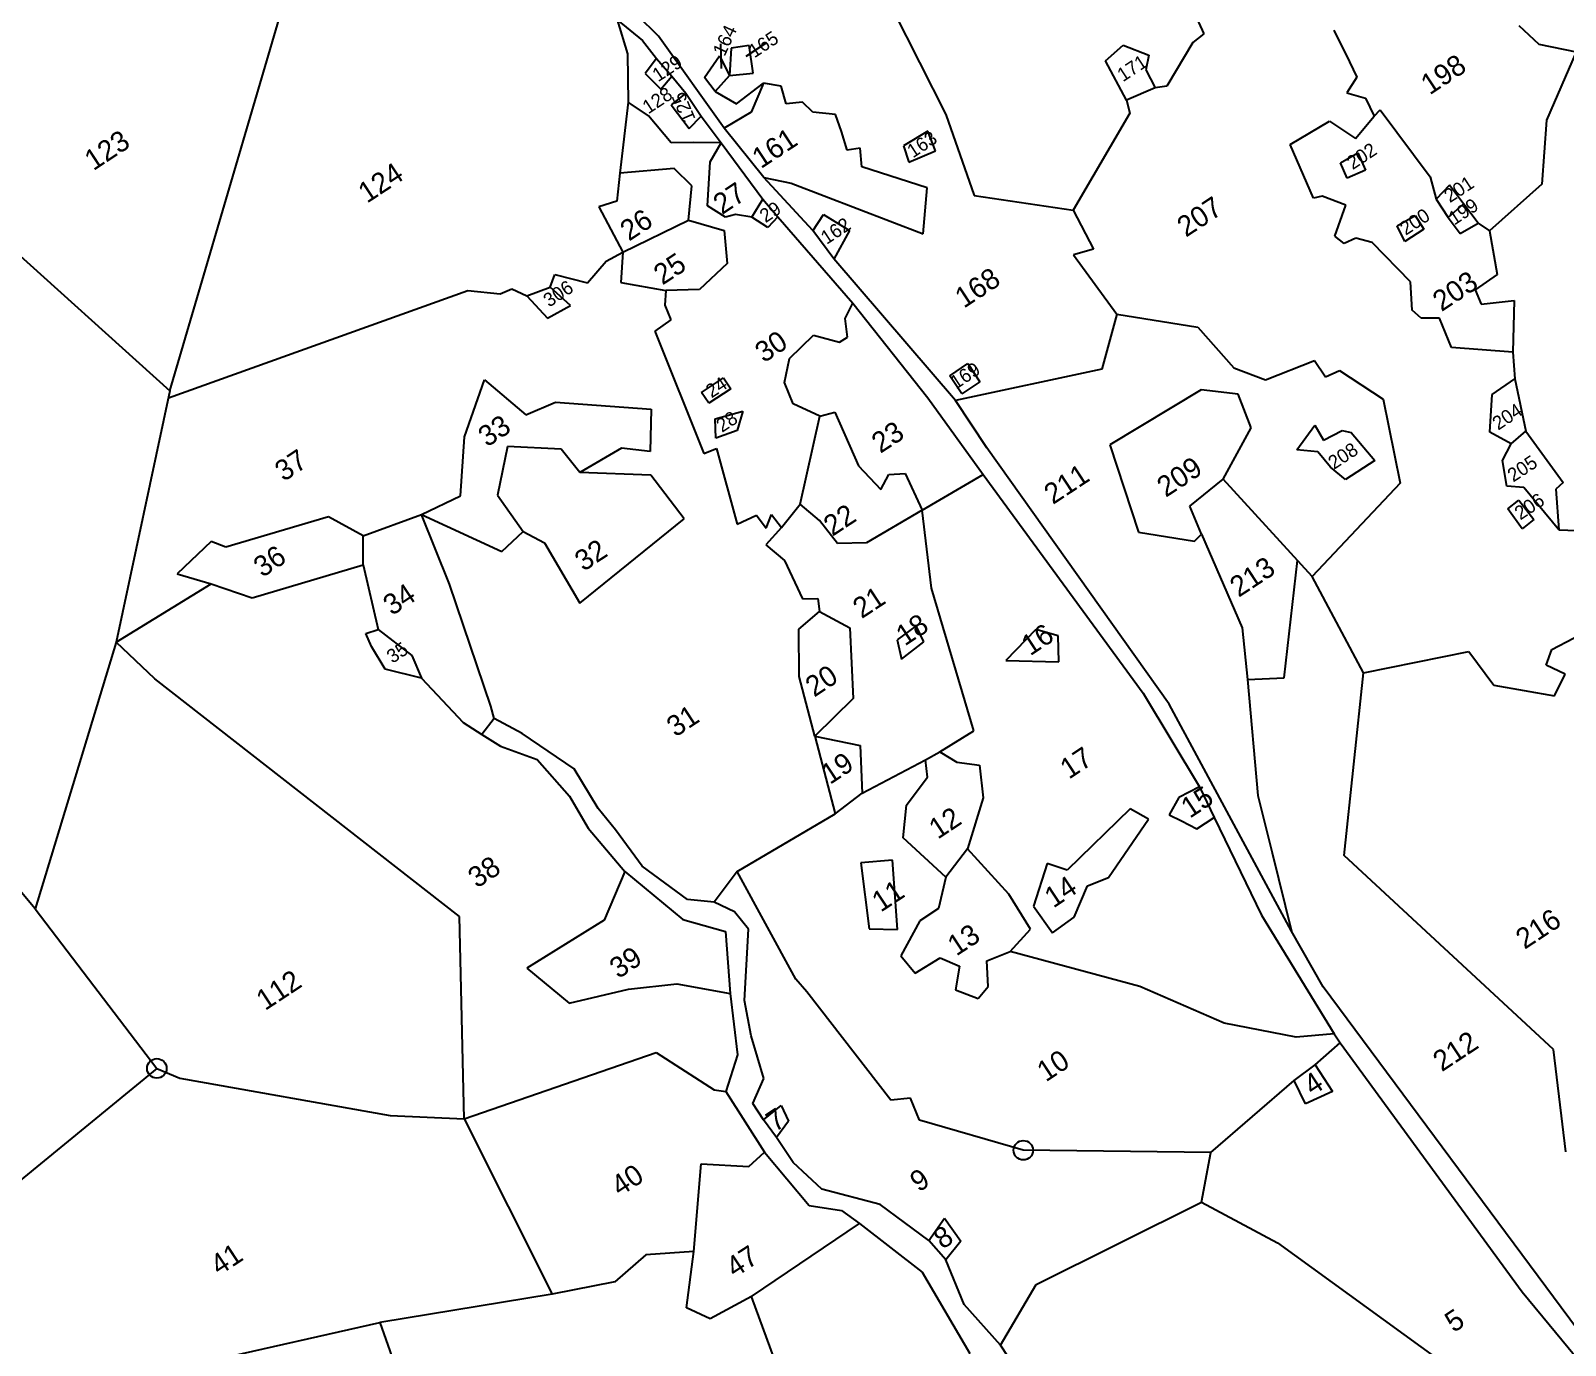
# Model space of a CAD drawing. Header units: metres. Extents: x 321058 to 325379, y 1822357 to 1826807.
# Drawn here: x 322385 to 323801, y 1824513 to 1825726 of the extents above; entities that cross this region are included whole.
import ezdxf

# ---------------------------------------------------------------- set-up
doc = ezdxf.new("R2010")
doc.units = ezdxf.units.M
for name, color, linetype in [('OFF', 1, 'Continuous'), ('POLY_PARCEL', 6, 'Continuous'), ('POLY_WATER', 4, 'Continuous'), ('TEXT_PARCEL', 7, 'Continuous')]:
    doc.layers.add(name, color=color, linetype=linetype)
doc.styles.get("Standard").update_dxf_attribs({"font": 'simplex.shx'})
doc.styles.add('TEXT _PARCEL', font='', dxfattribs={"height": 0.25})
doc.styles.get('TEXT _PARCEL').set_extended_font_data('Kruti Dev 050')
doc.dimstyles.get("Standard").update_dxf_attribs({"dimtxt": 0.18, "dimasz": 0.18, "dimexe": 0.18, "dimexo": 0.0625, "dimgap": 0.09, "dimtad": 0, "dimtih": 1, "dimtoh": 1, "dimdec": 4, "dimzin": 0, "dimdsep": 46, "dimtxsty": 'Standard', "dimcen": 0.09, "dimadec": 0, "dimazin": 0, "dimtfac": 1, "dimtdec": 4, "dimtofl": 0, "dimtmove": 0, "dimatfit": 3, "dimfxl": 1, "dimtolj": 1, "dimtzin": 0, "dimarcsym": 0})

msp = doc.modelspace()

# ---------------------------------------------------------------- linework, layer by layer
for centre in [(322501, 1824768.4), (323300.8, 1824692.9)]:
    msp.add_circle(centre, 8.99)
at = {"layer": 'OFF'}
msp.add_line((322812.5, 1825091.2), (322801, 1825076.6), dxfattribs=at)
at = {"layer": 'POLY_PARCEL'}
for p, q in [((322512.9, 1825393.5), (322625.8, 1825777.8)), ((323454.1, 1825751.7), (323467.3, 1825722.8)), ((322925.8, 1825735.7), (322935.3, 1825704.3)), ((323180.6, 1825744.3), (323229.2, 1825648.5)), ((323467.3, 1825722.8), (323457.2, 1825714.9)), ((323587.3, 1825726.3), (323601.8, 1825697.1)), ((323758.3, 1825730.7), (323776.7, 1825713.5)), ((323031.2, 1825709.7), (323029.7, 1825684.5)), ((323047.8, 1825712.2), (323031.2, 1825709.7)), ((323051.3, 1825686.6), (323047.8, 1825712.2)), ((323376.6, 1825698), (323393, 1825712.4)), ((323393, 1825712.4), (323416.6, 1825703.3)), ((323457.2, 1825714.9), (323433.3, 1825674.6)), ((323776.7, 1825713.5), (323811, 1825706.4)), ((322935.3, 1825704.3), (322936.2, 1825659.8)), ((322962.3, 1825700.2), (322951.8, 1825686.4)), ((323006.6, 1825682.6), (323020.2, 1825702.5)), ((323020.2, 1825702.5), (323029.7, 1825684.5)), ((323396, 1825661.7), (323376.6, 1825698)), ((323416.6, 1825703.3), (323413.8, 1825689.7)), ((323601.8, 1825697.1), (323608.8, 1825683)), ((322951.8, 1825686.4), (322966.3, 1825671.7)), ((322966.3, 1825671.7), (322976.5, 1825683.8)), ((323016.4, 1825669.7), (323006.6, 1825682.6)), ((323029.7, 1825684.5), (323016.4, 1825669.7)), ((323016.4, 1825669.7), (323029.7, 1825684.5)), ((323029.7, 1825684.5), (323051.3, 1825686.6)), ((323413.8, 1825689.7), (323422.4, 1825673.2)), ((323608.8, 1825683), (323599.5, 1825668.6)), ((322989.2, 1825668.2), (322975.8, 1825657.4)), ((323016.4, 1825669.7), (323036, 1825658.4)), ((323036, 1825658.4), (323061, 1825677.3)), ((323061, 1825677.3), (323049.7, 1825650.5)), ((323077.3, 1825674.7), (323061, 1825677.3)), ((323082, 1825658.4), (323077.3, 1825674.7)), ((323422.4, 1825673.2), (323396, 1825661.7)), ((323433.3, 1825674.6), (323422.4, 1825673.2)), ((323599.5, 1825668.6), (323616.8, 1825663.6)), ((322936.2, 1825659.8), (322928.5, 1825594.3)), ((322954.7, 1825647.1), (322936.2, 1825659.8)), ((322975.8, 1825657.4), (322992.5, 1825635.7)), ((323096.9, 1825659.8), (323082, 1825658.4)), ((323106.6, 1825650.5), (323096.9, 1825659.8)), ((323396, 1825661.7), (323399.2, 1825649.7)), ((323616.8, 1825663.6), (323624.8, 1825646.9)), ((323624.8, 1825646.9), (323630.3, 1825652.8)), ((323630.3, 1825652.8), (323676.4, 1825591)), ((322975.8, 1825622.3), (322954.7, 1825647.1)), ((322992.5, 1825635.7), (323003.3, 1825646.8)), ((323049.7, 1825650.5), (323024.6, 1825635.8)), ((323127.4, 1825648.4), (323106.6, 1825650.5)), ((323132.9, 1825632.7), (323127.4, 1825648.4)), ((323229.2, 1825648.5), (323255.4, 1825573.7)), ((323399.2, 1825649.7), (323346.8, 1825560.1)), ((323547.2, 1825620.9), (323583.3, 1825642.4)), ((323583.3, 1825642.4), (323607.5, 1825626.4)), ((323607.5, 1825626.4), (323624.8, 1825646.9)), ((322254.8, 1825626), (322512.9, 1825393.5)), ((322996.3, 1825622.5), (322975.8, 1825622.3)), ((323021.9, 1825622.3), (322996.3, 1825622.5)), ((323011.7, 1825604.7), (323021.9, 1825622.3)), ((323138.2, 1825615.5), (323132.9, 1825632.7)), ((323212.6, 1825633.1), (323190.1, 1825619.5)), ((323219.8, 1825614.8), (323212.6, 1825633.1)), ((323150.2, 1825617.4), (323138.2, 1825615.5)), ((323151.8, 1825600.3), (323150.2, 1825617.4)), ((323190.1, 1825619.5), (323195.1, 1825604.6)), ((323195.1, 1825604.6), (323219.8, 1825614.8)), ((323568.6, 1825571.2), (323547.2, 1825620.9)), ((323593.7, 1825603.8), (323609.5, 1825613)), ((323609.5, 1825613), (323616.7, 1825597.2)), ((322928.5, 1825594.3), (322925.6, 1825568.5)), ((322978.4, 1825598.8), (322928.5, 1825594.3)), ((322994.8, 1825582.6), (322978.4, 1825598.8)), ((323009.2, 1825564.3), (323011.7, 1825604.7)), ((323212, 1825580.7), (323151.8, 1825600.3)), ((323599.8, 1825589.8), (323593.7, 1825603.8)), ((323616.7, 1825597.2), (323599.8, 1825589.8)), ((322991.8, 1825551), (322994.8, 1825582.6)), ((323061.4, 1825590.3), (323086.6, 1825585.2)), ((323086.6, 1825585.2), (323208.4, 1825538.3)), ((323208.4, 1825538.3), (323212, 1825580.7)), ((323676.4, 1825591), (323682, 1825570.5)), ((323694.1, 1825583.3), (323682, 1825570.5)), ((323707, 1825566.2), (323694.1, 1825583.3)), ((322925.6, 1825568.5), (322909, 1825563.4)), ((323050.1, 1825553.8), (323060.2, 1825570.5)), ((323255.4, 1825573.7), (323346.8, 1825560.1)), ((323576.5, 1825573), (323568.6, 1825571.2)), ((323598.5, 1825564.7), (323576.5, 1825573)), ((323682, 1825570.5), (323692.9, 1825553.3)), ((323692.9, 1825553.3), (323707, 1825566.2)), ((323720.6, 1825548.3), (323707, 1825566.2)), ((322909, 1825563.4), (322931, 1825521.4)), ((323026, 1825553.6), (323009.2, 1825564.3)), ((323035.2, 1825556.1), (323026, 1825553.6)), ((323050.1, 1825553.8), (323035.2, 1825556.1)), ((323064.9, 1825544.1), (323050.1, 1825553.8)), ((323074.3, 1825554.2), (323064.9, 1825544.1)), ((323106.4, 1825541.1), (323116.3, 1825556.1)), ((323116.3, 1825556.1), (323140.4, 1825541.6)), ((323346.8, 1825560.1), (323365.7, 1825524.1)), ((323588.2, 1825536.3), (323598.5, 1825564.7)), ((323646, 1825545.8), (323662.4, 1825555.3)), ((323662.4, 1825555.3), (323670.6, 1825542.7)), ((323692.9, 1825553.3), (323703.9, 1825538.8)), ((322931, 1825521.4), (322991.8, 1825551)), ((322991.8, 1825551), (322991.8, 1825551)), ((322991.8, 1825551), (323024.6, 1825541.4)), ((323024.6, 1825541.4), (323027.3, 1825510.9)), ((323140.4, 1825541.6), (323125.8, 1825515.1)), ((323653.1, 1825531.2), (323646, 1825545.8)), ((323670.6, 1825542.7), (323653.1, 1825531.2)), ((323703.9, 1825538.8), (323720.6, 1825548.3)), ((323720.6, 1825548.3), (323731.1, 1825541.1)), ((323365.7, 1825524.1), (323347.2, 1825519.1)), ((323597.1, 1825529.6), (323588.2, 1825536.3)), ((323607.7, 1825534.3), (323597.1, 1825529.6)), ((323622.7, 1825530.3), (323607.7, 1825534.3)), ((323658.2, 1825494.2), (323622.7, 1825530.3)), ((322898.6, 1825493.1), (322915.7, 1825513)), ((322915.7, 1825513), (322931, 1825521.4)), ((322931, 1825521.4), (322929.4, 1825493.5)), ((323027.3, 1825510.9), (323001.8, 1825487.1)), ((323347.2, 1825519.1), (323387, 1825464.2)), ((322863.9, 1825489.2), (322868.4, 1825500.8)), ((322868.4, 1825500.8), (322898.6, 1825493.1)), ((322511.6, 1825387.2), (322788.1, 1825486)), ((322788.1, 1825486), (322817.8, 1825483)), ((322817.8, 1825483), (322828.6, 1825487.6)), ((322828.6, 1825487.6), (322842.4, 1825481.1)), ((322842.4, 1825481.1), (322863.9, 1825489.2)), ((322842.4, 1825481.1), (322861.5, 1825460.7)), ((322882.9, 1825472.4), (322863.9, 1825489.2)), ((322929.4, 1825493.5), (322929.4, 1825493.5)), ((322929.4, 1825493.5), (322970.7, 1825486.1)), ((322970.7, 1825486.1), (322970, 1825472.7)), ((323001.8, 1825487.1), (322970.7, 1825486.1)), ((323659.6, 1825467.8), (323658.2, 1825494.2)), ((322861.5, 1825460.7), (322882.9, 1825472.4)), ((322970, 1825472.7), (322975.5, 1825459.1)), ((323136.4, 1825460.2), (323143.5, 1825474.4)), ((323667.9, 1825460.7), (323659.6, 1825467.8)), ((322975.5, 1825459.1), (322960.8, 1825448.5)), ((323138.5, 1825443.1), (323136.4, 1825460.2)), ((323387, 1825464.2), (323373.3, 1825413.4)), ((323387, 1825464.2), (323462, 1825452.3)), ((323462, 1825452.3), (323495.1, 1825414.8)), ((323684.9, 1825460.5), (323667.9, 1825460.7)), ((323695.9, 1825433.5), (323684.9, 1825460.5)), ((322960.8, 1825448.5), (322960.8, 1825448.5)), ((322960.8, 1825448.5), (323005.8, 1825335.8)), ((323084.9, 1825423.3), (323107, 1825444.9)), ((323107, 1825444.9), (323131.2, 1825438.3)), ((323131.2, 1825438.3), (323138.5, 1825443.1)), ((323752.6, 1825429.2), (323695.9, 1825433.5)), ((323080.3, 1825401.3), (323084.9, 1825423.3)), ((323232.9, 1825407.5), (323249.7, 1825418.7)), ((323373.3, 1825413.4), (323238.3, 1825384.6)), ((323249.7, 1825418.7), (323260.8, 1825401.8)), ((323495.1, 1825414.8), (323524.3, 1825403.7)), ((323524.3, 1825403.7), (323569.5, 1825421.4)), ((323569.5, 1825421.4), (323579.6, 1825406.3)), ((323579.6, 1825406.3), (323592.5, 1825412.4)), ((323592.5, 1825412.4), (323633.1, 1825385.8)), ((322784.9, 1825351), (322803.4, 1825403.6)), ((322803.4, 1825403.6), (322841.6, 1825371.4)), ((323003.7, 1825392.1), (323024, 1825405.5)), ((323024, 1825405.5), (323030.7, 1825395.4)), ((323088.2, 1825381.5), (323080.3, 1825401.3)), ((323244, 1825390.7), (323232.9, 1825407.5)), ((323260.8, 1825401.8), (323244, 1825390.7)), ((323733.6, 1825390.1), (323754.6, 1825404.5)), ((322512.9, 1825393.5), (322463.3, 1825161.5)), ((322512.9, 1825393.5), (322512.9, 1825393.5)), ((322841.6, 1825371.4), (322869, 1825383.1)), ((322869, 1825383.1), (322957.3, 1825376.5)), ((323010.4, 1825382), (323003.7, 1825392.1)), ((323030.7, 1825395.4), (323010.4, 1825382)), ((323113, 1825370.2), (323088.2, 1825381.5)), ((323464.9, 1825394.4), (323380.7, 1825343.7)), ((323499.1, 1825390.3), (323464.9, 1825394.4)), ((323464.9, 1825394.4), (323464.9, 1825394.4)), ((323464.9, 1825394.4), (323464.9, 1825394.4)), ((323511, 1825359.4), (323499.1, 1825390.3)), ((323633.1, 1825385.8), (323648.8, 1825308.4)), ((323731.3, 1825355.5), (323733.6, 1825390.1)), ((323733.6, 1825390.1), (323733.6, 1825390.1)), ((322957.3, 1825376.5), (322956.3, 1825337.7)), ((323016.2, 1825367.7), (323041.8, 1825374.8)), ((323016.9, 1825350), (323016.2, 1825367.7)), ((323041.8, 1825374.8), (323036.6, 1825356.9)), ((323094.7, 1825288.9), (323113, 1825370.2)), ((323113, 1825370.2), (323126.8, 1825373.9)), ((323126.8, 1825373.9), (323148.6, 1825324.4)), ((323036.6, 1825356.9), (323016.9, 1825350)), ((323485.2, 1825312.1), (323511, 1825359.4)), ((323553.4, 1825339), (323569.8, 1825361.9)), ((323569.8, 1825361.9), (323577.8, 1825347.9)), ((323577.8, 1825347.9), (323595, 1825356.8)), ((323595, 1825356.8), (323603.4, 1825355)), ((323603.4, 1825355), (323625.2, 1825329.4)), ((323751.1, 1825344.6), (323731.3, 1825355.5)), ((323751.1, 1825344.6), (323764.5, 1825356.3)), ((322781.4, 1825296.7), (322784.9, 1825351)), ((322824.7, 1825342.2), (322815.4, 1825297.3)), ((322874.1, 1825339.8), (322824.7, 1825342.2)), ((322891.5, 1825318.3), (322874.1, 1825339.8)), ((322930, 1825340.5), (322891.5, 1825318.3)), ((322956.3, 1825337.7), (322930, 1825340.5)), ((323005.8, 1825335.8), (323017.7, 1825340.2)), ((323017.7, 1825340.2), (323036.7, 1825270.6)), ((323380.7, 1825343.7), (323380.7, 1825343.7)), ((323380.7, 1825343.7), (323407.1, 1825263.1)), ((323572.7, 1825337.2), (323553.4, 1825339)), ((323743, 1825329.1), (323751.1, 1825344.6)), ((323584.4, 1825323.2), (323572.7, 1825337.2)), ((323625.2, 1825329.4), (323598.1, 1825311.6)), ((323747.1, 1825305.5), (323743, 1825329.1)), ((322956.9, 1825315.8), (322891.5, 1825318.3)), ((322987.7, 1825275.5), (322956.9, 1825315.8)), ((323148.6, 1825324.4), (323169.4, 1825302.5)), ((323169.4, 1825302.5), (323176.6, 1825316.4)), ((323176.6, 1825316.4), (323191.7, 1825317.2)), ((323191.7, 1825317.2), (323207.4, 1825283.4)), ((323207.4, 1825283.4), (323263.6, 1825316.2)), ((323454.4, 1825287), (323485.2, 1825312.1)), ((323567.4, 1825222.2), (323485.2, 1825312.1)), ((323598.1, 1825311.6), (323584.4, 1825323.2)), ((322745.4, 1825279.5), (322781.4, 1825296.7)), ((322815.4, 1825297.3), (322815.4, 1825297.3)), ((322815.4, 1825297.3), (322839.2, 1825263.7)), ((323648.8, 1825308.4), (323567.4, 1825222.2)), ((323762.7, 1825304.4), (323747.1, 1825305.5)), ((323795.2, 1825265.3), (323762.7, 1825304.4)), ((323077.7, 1825267.4), (323094.7, 1825288.9)), ((323112.8, 1825274), (323094.7, 1825288.9)), ((323207.4, 1825283.4), (323156.1, 1825253.4)), ((323215.9, 1825211.6), (323207.4, 1825283.4)), ((323465.2, 1825261.4), (323454.4, 1825287)), ((323748, 1825284.5), (323758.1, 1825292.8)), ((323761.2, 1825266.1), (323748, 1825284.5)), ((323758.1, 1825292.8), (323772, 1825274.9)), ((322659.5, 1825277.4), (322564.6, 1825249.3)), ((322691.5, 1825259.7), (322659.5, 1825277.4)), ((322691.5, 1825259.7), (322745.4, 1825279.5)), ((322745.4, 1825279.5), (322819.4, 1825245.4)), ((322771.1, 1825215.2), (322745.4, 1825279.5)), ((322891.5, 1825197.7), (322987.7, 1825275.5)), ((323036.7, 1825270.6), (323054.6, 1825278.9)), ((323054.6, 1825278.9), (323063.5, 1825266.7)), ((323063.5, 1825266.7), (323068.2, 1825279.3)), ((323068.2, 1825279.3), (323077.7, 1825267.4)), ((323129.4, 1825252.7), (323112.8, 1825274)), ((323772, 1825274.9), (323761.2, 1825266.1)), ((322551, 1825254.4), (322519.6, 1825224.7)), ((322564.6, 1825249.3), (322551, 1825254.4)), ((322691.4, 1825232.9), (322691.5, 1825259.7)), ((322819.4, 1825245.4), (322839.2, 1825263.7)), ((322839.2, 1825263.7), (322858.9, 1825253.3)), ((323077.7, 1825267.4), (323063, 1825251.5)), ((323407.1, 1825263.1), (323458.7, 1825254.7)), ((323458.7, 1825254.7), (323465.2, 1825261.4)), ((323465.2, 1825261.4), (323502.9, 1825174.8)), ((322858.9, 1825253.3), (322891.5, 1825197.7)), ((323063, 1825251.5), (323080.3, 1825237)), ((323156.1, 1825253.4), (323129.4, 1825252.7)), ((322589.1, 1825202.4), (322691.4, 1825232.9)), ((322691.4, 1825232.9), (322705.3, 1825173.3)), ((323080.3, 1825237), (323097.1, 1825201.7)), ((323541.7, 1825128.6), (323553.8, 1825237)), ((322463.3, 1825161.5), (322551.1, 1825215.6)), ((322519.6, 1825224.7), (322551.1, 1825215.6)), ((322551.1, 1825215.6), (322589.1, 1825202.4)), ((322809.2, 1825102.7), (322771.1, 1825215.2)), ((323255, 1825079.8), (323215.9, 1825211.6)), ((323614.7, 1825133.4), (323567.4, 1825222.2)), ((322891.5, 1825197.7), (322891.5, 1825197.7)), ((323097.1, 1825201.7), (323111.2, 1825201.9)), ((323111.2, 1825201.9), (323112.6, 1825189.9)), ((323093.7, 1825173.6), (323112.6, 1825189.9)), ((323112.6, 1825189.9), (323140.6, 1825175)), ((322693.8, 1825169.5), (322705.3, 1825173.3)), ((322699.1, 1825157.7), (322693.8, 1825169.5)), ((322705.3, 1825173.3), (322736.5, 1825149.3)), ((323094, 1825129.9), (323093.7, 1825173.6)), ((323140.6, 1825175), (323143.6, 1825109.7)), ((323201.8, 1825176.6), (323184.4, 1825163.8)), ((323208.9, 1825161.9), (323201.8, 1825176.6)), ((323312.5, 1825173.4), (323284.8, 1825144.8)), ((323333.1, 1825167.6), (323312.5, 1825173.4)), ((323502.9, 1825174.8), (323507.7, 1825127.1)), ((323788.7, 1825154.8), (323828.6, 1825175.7)), ((322463.3, 1825161.5), (322388.7, 1824915.5)), ((322499.2, 1825127.9), (322463.3, 1825161.5)), ((322711.6, 1825136.7), (322699.1, 1825157.7)), ((323184.4, 1825163.8), (323188.5, 1825145.9)), ((323188.5, 1825145.9), (323208.9, 1825161.9)), ((323333.6, 1825143.4), (323333.1, 1825167.6)), ((323783.3, 1825140.5), (323788.7, 1825154.8)), ((322736.5, 1825149.3), (322745.2, 1825128.3)), ((323284.8, 1825144.8), (323333.6, 1825143.4)), ((323614.7, 1825133.4), (323712, 1825152.9)), ((323712, 1825152.9), (323735, 1825122.1)), ((322780.3, 1824908.5), (322499.2, 1825127.9)), ((322745.2, 1825128.3), (322711.6, 1825136.7)), ((322745.2, 1825128.3), (322783.6, 1825087.4)), ((323108.3, 1825074.8), (323094, 1825129.9)), ((323507.7, 1825127.1), (323541.7, 1825128.6)), ((323507.7, 1825127.1), (323517.2, 1825020.3)), ((323597, 1824964.8), (323614.7, 1825133.4)), ((323801, 1825132.1), (323783.3, 1825140.5)), ((323791.2, 1825112.2), (323801, 1825132.1)), ((323735, 1825122.1), (323791.2, 1825112.2)), ((322812.5, 1825091.2), (322809.2, 1825102.7)), ((323143.6, 1825109.7), (323108.3, 1825074.8)), ((322783.6, 1825087.4), (322801, 1825076.6)), ((323108.3, 1825074.8), (323127.1, 1825003.3)), ((323108.3, 1825074.8), (323150.2, 1825066.3)), ((323223.7, 1825060.5), (323255, 1825079.8)), ((323150.2, 1825066.3), (323152, 1825022.3)), ((323210.5, 1825053.1), (323223.7, 1825060.5)), ((323223.7, 1825060.5), (323239.3, 1825051)), ((322388.7, 1824915.5), (322275.9, 1825049.9)), ((323152, 1825022.3), (323210.5, 1825053.1)), ((323212.3, 1825037.1), (323210.5, 1825053.1)), ((323239.3, 1825051), (323260.5, 1825048.3)), ((323260.5, 1825048.3), (323263.6, 1825018)), ((323204.7, 1825027), (323212.3, 1825037.1)), ((323463.3, 1825028.3), (323444.3, 1825018.4)), ((323127.1, 1825003.3), (323152, 1825022.3)), ((323192.9, 1825011.4), (323204.7, 1825027)), ((323263.6, 1825018), (323249.4, 1824971)), ((323444.3, 1825018.4), (323435.5, 1825002.3)), ((323517.2, 1825020.3), (323530.4, 1824967.2)), ((323036.8, 1824950.1), (323127.1, 1825003.3)), ((323189.8, 1824981), (323192.9, 1825011.4)), ((323399.5, 1825008), (323341.2, 1824951.4)), ((323416.2, 1824998.3), (323399.5, 1825008)), ((323435.5, 1825002.3), (323446.9, 1824996.8)), ((323460.9, 1824989.3), (323476.9, 1825000)), ((323379.4, 1824944.4), (323416.2, 1824998.3)), ((323446.9, 1824996.8), (323460.9, 1824989.3)), ((323229.2, 1824944.8), (323189.8, 1824981)), ((323249.4, 1824971), (323229.2, 1824944.8)), ((323287.5, 1824929), (323249.4, 1824971)), ((323180.1, 1824960.4), (323150.8, 1824957.9)), ((323150.8, 1824957.9), (323158.5, 1824897.1)), ((323184.8, 1824896.4), (323180.1, 1824960.4)), ((323322.9, 1824957.5), (323310.2, 1824918.1)), ((323341.2, 1824951.4), (323322.9, 1824957.5)), ((323322.9, 1824957.5), (323322.9, 1824957.5)), ((323530.4, 1824967.2), (323548.3, 1824895.1)), ((323790.2, 1824785.7), (323597, 1824964.8)), ((322933, 1824950), (322913.8, 1824905.3)), ((323036.8, 1824950.1), (323015.4, 1824921.9)), ((323090.8, 1824850.6), (323036.8, 1824950.1)), ((323229.2, 1824944.8), (323222.5, 1824915.8)), ((323359.9, 1824936.7), (323379.4, 1824944.4)), ((323307.3, 1824896.9), (323287.5, 1824929)), ((323347.8, 1824908), (323359.9, 1824936.7)), ((322388.7, 1824915.5), (322501, 1824768.4)), ((323222.5, 1824915.8), (323205.4, 1824904.5)), ((323310.2, 1824918.1), (323327.7, 1824893.5)), ((322784.8, 1824721.8), (322780.3, 1824908.5)), ((322913.8, 1824905.3), (322842.4, 1824860.8)), ((323205.4, 1824904.5), (323187.8, 1824872.3)), ((323327.7, 1824893.5), (323347.8, 1824908)), ((323158.5, 1824897.1), (323184.8, 1824896.4)), ((323288.7, 1824876.3), (323307.3, 1824896.9)), ((323187.8, 1824872.3), (323200.9, 1824856.4)), ((323267.1, 1824867.7), (323288.7, 1824876.3)), ((323408.2, 1824844), (323288.7, 1824876.3)), ((322842.4, 1824860.8), (322881.7, 1824828.6)), ((323200.9, 1824856.4), (323224, 1824870.3)), ((323224, 1824870.3), (323241.9, 1824862.8)), ((323241.9, 1824862.8), (323238.2, 1824841)), ((323268.4, 1824844.1), (323267.1, 1824867.7)), ((323267.1, 1824867.7), (323267.1, 1824867.7)), ((322936.5, 1824841.5), (322981.1, 1824846.3)), ((322981.1, 1824846.3), (323030.2, 1824837.6)), ((323100.9, 1824839.1), (323090.8, 1824850.6)), ((323259.1, 1824832.8), (323268.4, 1824844.1)), ((323486.1, 1824810.1), (323408.2, 1824844)), ((322881.7, 1824828.6), (322936.5, 1824841.5)), ((323178.4, 1824739.2), (323100.9, 1824839.1)), ((323238.2, 1824841), (323259.1, 1824832.8)), ((323552.7, 1824797.2), (323486.1, 1824810.1)), ((323587.8, 1824800.2), (323552.7, 1824797.2)), ((323570.1, 1824771.6), (323593.2, 1824792.1)), ((322784.8, 1824721.8), (322961.8, 1824783)), ((322961.8, 1824783), (323015.4, 1824748.5)), ((323801.5, 1824691.3), (323790.2, 1824785.7)), ((322501, 1824768.4), (322277.9, 1824585.5)), ((322501, 1824768.4), (322522.2, 1824759.5)), ((322522.2, 1824759.5), (322716.4, 1824725)), ((323550.9, 1824757.3), (323570.1, 1824771.6)), ((323570.1, 1824771.6), (323586.3, 1824747)), ((323015.4, 1824748.5), (323026.1, 1824747.1)), ((323474, 1824690.8), (323550.9, 1824757.3)), ((323561.4, 1824735.7), (323550.9, 1824757.3)), ((323586.3, 1824747), (323561.4, 1824735.7)), ((323061.1, 1824720.9), (323077.2, 1824734.2)), ((323077.2, 1824734.2), (323083.9, 1824719.7)), ((323196.7, 1824740.9), (323178.4, 1824739.2)), ((323204.9, 1824720.5), (323196.7, 1824740.9)), ((322716.4, 1824725), (322784.8, 1824721.8)), ((322784.8, 1824721.8), (322784.8, 1824721.8)), ((322784.8, 1824721.8), (322865.9, 1824560)), ((323083.9, 1824719.7), (323073.1, 1824704.6)), ((323300.8, 1824692.9), (323204.9, 1824720.5)), ((323047.3, 1824677.9), (323061.9, 1824691)), ((323474, 1824690.8), (323300.8, 1824692.9)), ((323465.3, 1824645.1), (323474, 1824690.8)), ((322996.7, 1824599.6), (323003.5, 1824680.3)), ((323003.5, 1824680.3), (323047.3, 1824677.9)), ((323312.6, 1824569), (323465.3, 1824645.1)), ((323465.3, 1824645.1), (323535.4, 1824607.4)), ((323050, 1824558), (323149.7, 1824625.4)), ((323213.7, 1824609.6), (323228.1, 1824630.3)), ((323228.1, 1824630.3), (323243.1, 1824609.1)), ((323243.1, 1824609.1), (323229.2, 1824591.8)), ((323535.4, 1824607.4), (323683.4, 1824500.1)), ((322952.4, 1824596.3), (322923.6, 1824571.6)), ((322996.7, 1824599.6), (322952.4, 1824596.3)), ((322990, 1824547.5), (322996.7, 1824599.6)), ((322865.9, 1824560), (322706.9, 1824534.1)), ((322923.6, 1824571.6), (322865.9, 1824560)), ((323279.8, 1824513.1), (323312.6, 1824569)), ((323011.8, 1824537.3), (322990, 1824547.5)), ((323050, 1824558), (323011.8, 1824537.3)), ((323101.6, 1824417.6), (323050, 1824558)), ((322551.4, 1824498.8), (322706.9, 1824534.1)), ((322706.9, 1824534.1), (322755.2, 1824396.8))]:
    msp.add_line(p, q, dxfattribs=at)
at = {"layer": 'POLY_WATER'}
for p, q in [((322925.8, 1825735.7), (322949.3, 1825716.7)), ((322964.1, 1825720.6), (322944.6, 1825739.8)), ((322949.3, 1825716.7), (322962.3, 1825700.2)), ((323024.6, 1825635.8), (322964.1, 1825720.6)), ((322962.3, 1825700.2), (322976.5, 1825683.8)), ((323811, 1825706.4), (323783.8, 1825643.2)), ((322976.5, 1825683.8), (322989.2, 1825668.2)), ((322989.2, 1825668.2), (323003.3, 1825646.8)), ((323003.3, 1825646.8), (323021.9, 1825622.3)), ((323783.8, 1825643.2), (323779.3, 1825584.2)), ((323021.9, 1825622.3), (323060.2, 1825570.5)), ((323061.4, 1825590.3), (323024.6, 1825635.8)), ((323106.4, 1825541.3), (323061.4, 1825590.3)), ((323779.3, 1825584.2), (323731.1, 1825541.1)), ((323060.2, 1825570.5), (323074.3, 1825554.2)), ((323074.3, 1825554.2), (323143.5, 1825474.4)), ((323125.9, 1825515.3), (323106.4, 1825541.3)), ((323731.1, 1825541.1), (323738.1, 1825500.8)), ((323238.3, 1825384.6), (323125.9, 1825515.3)), ((323738.1, 1825500.8), (323718, 1825486.7)), ((323718, 1825486.7), (323723.4, 1825473.5)), ((323143.5, 1825474.4), (323212.7, 1825387.1)), ((323723.4, 1825473.5), (323753.8, 1825476.8)), ((323753.8, 1825476.8), (323752.6, 1825429.2)), ((323752.6, 1825429.2), (323754.6, 1825404.5)), ((323754.6, 1825404.5), (323764.5, 1825356.3)), ((323212.7, 1825387.1), (323263.6, 1825316.2)), ((323267, 1825340.9), (323238.3, 1825384.6)), ((323764.5, 1825356.3), (323799.1, 1825308.9)), ((323435.5, 1825104.5), (323267, 1825340.9)), ((323263.6, 1825316.2), (323411.4, 1825114.7)), ((323799.1, 1825308.9), (323792.3, 1825302.7)), ((323792.3, 1825302.7), (323795.2, 1825265.3)), ((323795.2, 1825265.3), (323820.1, 1825264.4)), ((323411.4, 1825114.7), (323463.3, 1825028.3)), ((323548.3, 1824895.1), (323435.5, 1825104.5)), ((322838.2, 1825077.4), (322812.5, 1825091.2)), ((322801, 1825076.6), (322818.3, 1825065.7)), ((322886.3, 1825044.9), (322838.2, 1825077.4)), ((322818.3, 1825065.7), (322852.1, 1825053.4)), ((322852.1, 1825053.4), (322882, 1825019.6)), ((322908.3, 1825008.3), (322886.3, 1825044.9)), ((323463.3, 1825028.3), (323476.9, 1825000)), ((322882, 1825019.6), (322899, 1824990)), ((322924.3, 1824988.4), (322908.3, 1825008.3)), ((323476.9, 1825000), (323520.5, 1824909.8)), ((322899, 1824990), (322933, 1824950)), ((322948.9, 1824954.9), (322924.3, 1824988.4)), ((322933, 1824950), (322986.6, 1824905.7)), ((322990.9, 1824924.1), (322948.9, 1824954.9)), ((323015.4, 1824921.9), (322990.9, 1824924.1)), ((323034.2, 1824912.7), (323015.4, 1824921.9)), ((322986.6, 1824905.7), (323025.8, 1824894.6)), ((323047.1, 1824897), (323034.2, 1824912.7)), ((323520.5, 1824909.8), (323587.8, 1824800.2)), ((323025.8, 1824894.6), (323030.2, 1824837.6)), ((323043.4, 1824831), (323047.1, 1824897)), ((323577.6, 1824843.7), (323548.3, 1824895.1)), ((323812.4, 1824527.4), (323577.6, 1824843.7)), ((323030.2, 1824837.6), (323037, 1824780.9)), ((323049.5, 1824798.5), (323043.4, 1824831)), ((323061.3, 1824759.2), (323049.5, 1824798.5)), ((323587.8, 1824800.2), (323593.2, 1824792.1)), ((323593.2, 1824792.1), (323761.3, 1824562.1)), ((323037, 1824780.9), (323026.1, 1824747.1)), ((323051.2, 1824736), (323061.3, 1824759.2)), ((323026.1, 1824747.1), (323061.9, 1824691)), ((323061.1, 1824720.9), (323051.2, 1824736)), ((323073.1, 1824704.6), (323061.1, 1824720.9)), ((323088.3, 1824681.5), (323073.1, 1824704.6)), ((323061.9, 1824691), (323103.2, 1824641.8)), ((323114.7, 1824656.9), (323088.3, 1824681.5)), ((323168.6, 1824642.8), (323114.7, 1824656.9)), ((323103.2, 1824641.8), (323132.9, 1824637.2)), ((323132.9, 1824637.2), (323149.7, 1824625.4)), ((323213.7, 1824609.6), (323168.6, 1824642.8)), ((323149.7, 1824625.4), (323207.3, 1824580.5)), ((323229.2, 1824591.8), (323213.7, 1824609.6)), ((323246.1, 1824550.7), (323229.2, 1824591.8)), ((323207.3, 1824580.5), (323251.4, 1824505.5)), ((323761.3, 1824562.1), (323904.6, 1824389)), ((323279.8, 1824513.1), (323246.1, 1824550.7)), ((323303.8, 1824476.7), (323279.8, 1824513.1))]:
    msp.add_line(p, q, dxfattribs=at)

# ---------------------------------------------------------------- texts
at = {"layer": 'TEXT_PARCEL', "style": 'TEXT _PARCEL'}
for s, height, rotation, p in [('   164', 12.68, 65.1952, (323019.1, 1825688.6)), ('    165', 12.68, 33.3834, (323036.8, 1825689.8)), ('129', 12.68, 33.3834, (322963.7, 1825678.1)), ('171', 12.68, 33.3834, (323392.8, 1825678.2)), ('198', 19.01, 33.3834, (323675.9, 1825666)), ('128', 12.68, 33.3834, (322954.6, 1825648.5)), ('125', 12.68, 113.0673, (322998.5, 1825644.4)), ('123', 19.01, 33.3834, (322442.4, 1825596.1)), ('161', 19.01, 33.3834, (323058.6, 1825598)), ('163', 12.68, 33.3834, (323198.9, 1825607.9)), ('202', 12.68, 33.3834, (323604.8, 1825597.1)), ('124', 19.01, 33.3834, (322695, 1825566.1)), ('27', 19.01, 33.3834, (323022.7, 1825555.6)), ('201', 12.68, 33.3834, (323694.5, 1825566.5)), ('29', 12.68, 33.3834, (323062.8, 1825548.1)), ('207', 19.01, 33.3834, (323450.9, 1825534.7)), ('199', 12.68, 33.3834, (323698.6, 1825545.9)), ('26', 19.01, 33.3834, (322936.8, 1825531.1)), ('162', 12.68, 33.3834, (323119.2, 1825528.1)), ('200', 12.68, 33.3834, (323653.8, 1825536.5)), ('25', 19.01, 33.3834, (322967.7, 1825490.6)), ('306', 12.68, 33.3834, (322863.1, 1825470.2)), ('168', 19.01, 33.3834, (323245.9, 1825469.2)), ('203', 19.01, 33.3834, (323686.8, 1825466.1)), ('30', 19.01, 33.3834, (323061.3, 1825418.8)), ('169', 12.68, 33.3834, (323238.7, 1825394.6)), ('24', 12.68, 33.3834, (323013, 1825386.4)), ('204', 12.68, 33.3834, (323739.1, 1825356.7)), ('33', 19.01, 33.3834, (322805.8, 1825341.1)), ('28', 12.68, 33.3834, (323022.7, 1825354.7)), ('23', 19.01, 33.3834, (323168.9, 1825335.3)), ('37', 19.01, 33.3834, (322618.1, 1825309.3)), ('208', 12.68, 33.3834, (323587.5, 1825320.5)), ('209', 19.01, 33.3834, (323432.3, 1825294.7)), ('205', 12.68, 33.3834, (323753, 1825308.8)), ('211', 19.01, 33.3834, (323328.1, 1825288.1)), ('206', 12.68, 33.3834, (323759.6, 1825273.9)), ('22', 19.01, 33.3834, (323124.6, 1825258.8)), ('32', 19.01, 33.3834, (322894.9, 1825226.4)), ('36', 19.01, 33.3834, (322598.4, 1825220.8)), ('213', 19.01, 33.3834, (323499.6, 1825202.5)), ('34', 19.01, 33.3834, (322718, 1825185.6)), ('21', 19.01, 33.3834, (323151.6, 1825182.8)), ('18', 19.01, 33.3834, (323191.4, 1825157.6)), ('16', 19.01, 33.3834, (323307.1, 1825148.5)), ('35', 12.68, 33.3834, (322718.5, 1825141.6)), ('20', 19.01, 33.3834, (323107.8, 1825110.4)), ('31', 19.01, 33.3834, (322979.7, 1825073.5)), ('19', 19.01, 33.3834, (323122.3, 1825029.8)), ('17', 19.01, 33.3834, (323342.9, 1825034.7)), ('15', 19.01, 33.3834, (323454.5, 1824998.6)), ('12', 19.01, 33.3834, (323221.8, 1824979.3)), ('38', 19.01, 33.3834, (322796.4, 1824934.1)), ('14', 19.01, 33.3834, (323328.5, 1824915.8)), ('11', 19.01, 33.3834, (323169.2, 1824912)), ('216', 19.01, 33.3834, (323763.5, 1824877.7)), ('13', 19.01, 33.3834, (323239, 1824871.5)), ('39', 19.01, 33.3834, (322927, 1824850.6)), ('112', 19.01, 33.3834, (322600.9, 1824821.2)), ('212', 19.01, 33.3834, (323687.1, 1824764.8)), ('10', 19.01, 33.3834, (323321.6, 1824755.4)), ('4', 19, 33.3834, (323567.7, 1824742.8)), ('7', 19, 33.3834, (323071.5, 1824709.2)), ('40', 19.01, 33.3834, (322928.5, 1824649.8)), ('9', 19, 33.3834, (323204.3, 1824653.7)), ('8', 19, 33.3834, (323226.1, 1824601)), ('41', 19.01, 33.3834, (322558.5, 1824576.8)), ('47', 19.01, 33.3834, (323034.5, 1824574.8)), ('5', 19, 33.3834, (323698, 1824524.1))]:
    msp.add_text(s, height=height, rotation=rotation, dxfattribs=at).set_placement(p)

# ---------------------------------------------------------------- leaders
for points in [[(323021.3, 1825713.7), (323022, 1825690.9)], [(323063.8, 1825714.5), (323044.7, 1825702)]]:
    msp.add_leader(points, dimstyle='Standard', override={"dimtxt": 2.5, "dimasz": 2.5, "dimexe": 1.25, "dimexo": 0.625, "dimgap": 0.625, "dimtad": 1, "dimtih": 0, "dimtoh": 0, "dimzin": 8, "dimcen": 2.5, "dimtofl": 1})

doc.saveas('drawing.dxf')
